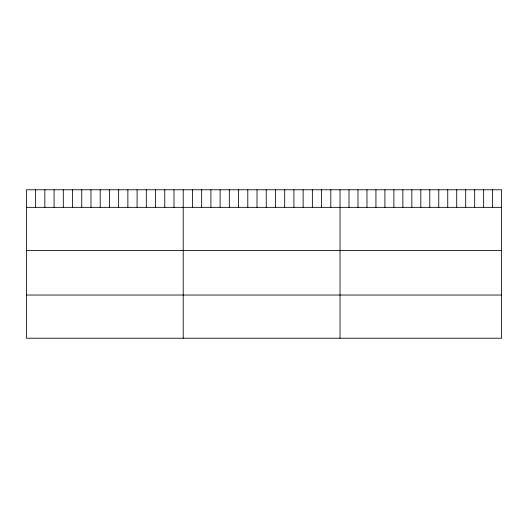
<?xml version="1.0" encoding="UTF-8"?>
<svg xmlns="http://www.w3.org/2000/svg" width="528" height="528" viewBox="0 0 528 528"><rect width="100%" height="100%" fill="white"/><g stroke="black" fill="none" stroke-linecap="round" stroke-linejoin="round"><path stroke-width="0.79" d="M501.6 207.346L501.6 338.224L26.4 338.224L26.4 189.776L501.6 189.776L501.6 207.346L26.4 207.346M26.4 250.536L501.6 250.536M26.4 295.033L501.6 295.033M492.624 189.776L492.624 207.346M483.648 189.776L483.648 207.346M474.672 189.776L474.672 207.346M465.696 189.776L465.696 207.346M456.72 189.776L456.72 207.346M447.744 189.776L447.744 207.346M438.768 189.776L438.768 207.346M429.792 189.776L429.792 207.346M420.816 189.776L420.816 207.346M411.84 189.776L411.84 207.346M402.864 189.776L402.864 207.346M393.888 189.776L393.888 207.346M384.912 189.776L384.912 207.346M375.936 189.776L375.936 207.346M366.96 189.776L366.96 207.346M357.984 189.776L357.984 207.346M349.008 189.776L349.008 207.346M340.032 189.776L340.032 338.224M330.805 189.776L330.805 207.346M321.585 189.776L321.585 207.346M312.358 189.776L312.358 207.346M303.131 189.776L303.131 207.346M293.911 189.776L293.911 207.346M284.684 189.776L284.684 207.346M275.458 189.776L275.458 207.346M266.237 189.776L266.237 207.346M257.011 189.776L257.011 207.346M247.79 189.776L247.79 207.346M238.564 189.776L238.564 207.346M229.337 189.776L229.337 207.346M220.117 189.776L220.117 207.346M210.89 189.776L210.89 207.346M201.663 189.776L201.663 207.346M192.443 189.776L192.443 207.346M183.216 189.776L183.216 338.224M173.989 189.776L173.989 207.346M164.769 189.776L164.769 207.346M155.542 189.776L155.542 207.346M146.315 189.776L146.315 207.346M137.095 189.776L137.095 207.346M127.868 189.776L127.868 207.346M118.642 189.776L118.642 207.346M109.421 189.776L109.421 207.346M100.195 189.776L100.195 207.346M90.974 189.776L90.974 207.346M81.748 189.776L81.748 207.346M72.521 189.776L72.521 207.346M63.301 189.776L63.301 207.346M54.074 189.776L54.074 207.346M44.847 189.776L44.847 207.346M35.627 189.776L35.627 207.346"/></g></svg>
